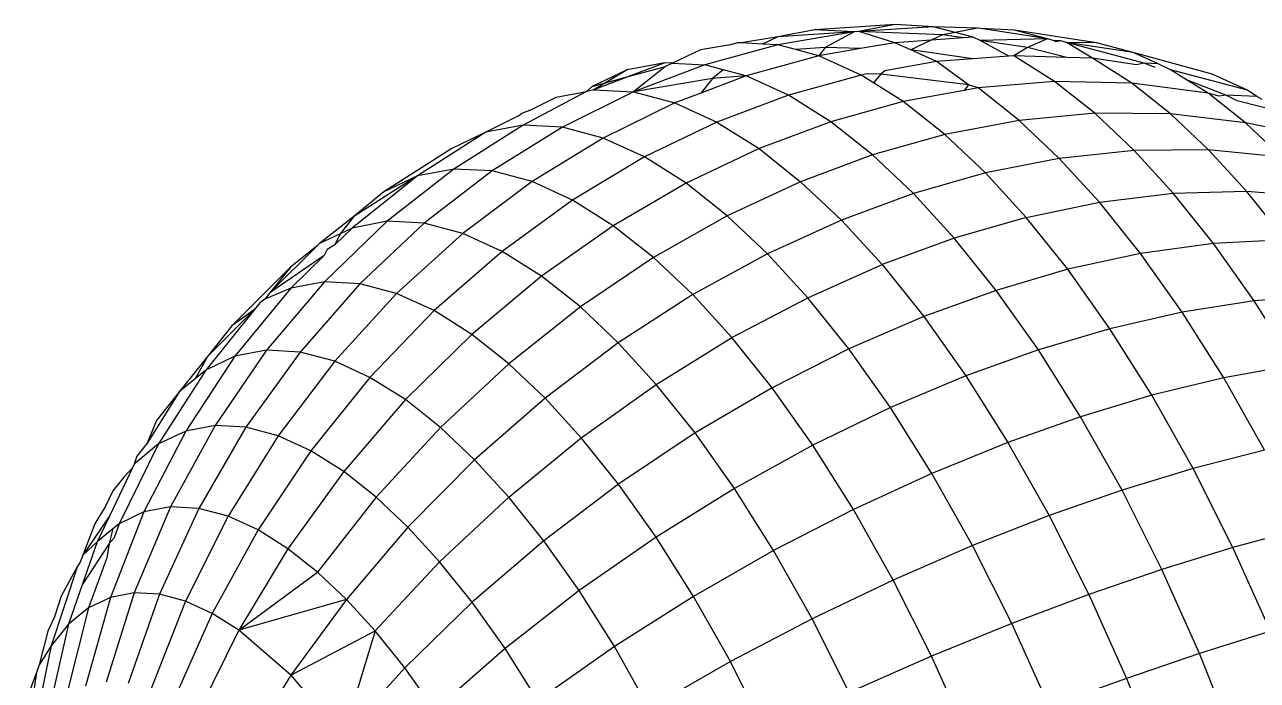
# Model space of a CAD drawing. Header units: millimetres. Extents: x 153 to 4750, y 92 to 3343.
# Drawn here: x 3355.87 to 3365.9, y 2200.91 to 2206.24 of the extents above; entities that cross this region are included whole.
import ezdxf

# ---------------------------------------------------------------- set-up
doc = ezdxf.new("R2010")
doc.units = ezdxf.units.MM

msp = doc.modelspace()

# ---------------------------------------------------------------- linework, layer by layer
for p, q in [((3362.954, 2206.245), (3362.301, 2206.203)), ((3362.954, 2206.245), (3362.658, 2206.189)), ((3363.266, 2206.228), (3362.954, 2206.245)), ((3361.999, 2206.146), (3361.704, 2206.096)), ((3361.999, 2206.146), (3361.875, 2206.087)), ((3362.621, 2206.186), (3361.998, 2206.08)), ((3362.301, 2206.203), (3361.999, 2206.146)), ((3362.621, 2206.186), (3361.999, 2206.146)), ((3362.621, 2206.186), (3362.301, 2206.203)), ((3362.621, 2206.186), (3362.385, 2206.059)), ((3362.658, 2206.189), (3362.621, 2206.186)), ((3363.266, 2206.228), (3362.658, 2206.189)), ((3363.339, 2206.162), (3362.658, 2206.189)), ((3362.952, 2206.098), (3362.658, 2206.189)), ((3363.339, 2206.162), (3363.248, 2206.119)), ((3363.509, 2206.137), (3363.248, 2206.119)), ((3363.442, 2206.181), (3363.266, 2206.228)), ((3363.624, 2206.216), (3363.266, 2206.228)), ((3363.442, 2206.181), (3363.339, 2206.162)), ((3363.509, 2206.137), (3363.339, 2206.162)), ((3363.624, 2206.216), (3363.442, 2206.181)), ((3363.59, 2206.142), (3363.442, 2206.181)), ((3363.59, 2206.142), (3363.509, 2206.137)), ((3363.646, 2206.116), (3363.59, 2206.142)), ((3363.651, 2206.212), (3363.624, 2206.216)), ((3363.926, 2206.2), (3363.651, 2206.212)), ((3364.194, 2206.129), (3363.651, 2206.212)), ((3364.592, 2206.097), (3363.926, 2206.2)), ((3364.194, 2206.129), (3363.926, 2206.2)), ((3361.369, 2206.039), (3361.141, 2205.932)), ((3361.613, 2206.081), (3361.369, 2206.039)), ((3361.998, 2206.08), (3361.405, 2205.918)), ((3361.674, 2206.097), (3361.613, 2206.081)), ((3361.704, 2206.096), (3361.674, 2206.097)), ((3361.875, 2206.087), (3361.704, 2206.096)), ((3361.998, 2206.08), (3361.875, 2206.087)), ((3362.142, 2206.042), (3361.998, 2206.08)), ((3362.385, 2206.059), (3362.142, 2206.042)), ((3362.334, 2205.991), (3362.142, 2206.042)), ((3362.385, 2206.059), (3362.334, 2205.991)), ((3362.671, 2206.05), (3362.334, 2205.991)), ((3362.671, 2206.05), (3362.385, 2206.059)), ((3362.952, 2206.098), (3362.671, 2206.05)), ((3363.248, 2206.119), (3362.952, 2206.098)), ((3363.081, 2206.039), (3362.952, 2206.098)), ((3363.248, 2206.119), (3363.081, 2206.039)), ((3363.587, 2205.967), (3363.081, 2206.039)), ((3363.29, 2205.944), (3363.081, 2206.039)), ((3364.194, 2206.129), (3363.646, 2206.116)), ((3363.879, 2205.988), (3363.646, 2206.116)), ((3364.03, 2206.06), (3363.646, 2206.116)), ((3364.03, 2206.06), (3363.92, 2205.992)), ((3364.194, 2206.129), (3364.03, 2206.06)), ((3364.352, 2205.978), (3364.03, 2206.06)), ((3364.24, 2206.117), (3364.194, 2206.129)), ((3364.265, 2206.105), (3364.24, 2206.117)), ((3364.303, 2206.112), (3364.24, 2206.117)), ((3364.303, 2206.112), (3364.265, 2206.105)), ((3364.348, 2206.1), (3364.303, 2206.112)), ((3364.592, 2206.097), (3364.348, 2206.1)), ((3364.981, 2205.931), (3364.348, 2206.1)), ((3364.559, 2205.971), (3364.348, 2206.1)), ((3364.891, 2206.017), (3364.348, 2206.1)), ((3364.891, 2206.017), (3364.592, 2206.097)), ((3361.08, 2205.935), (3360.773, 2205.877)), ((3361.08, 2205.935), (3360.792, 2205.825)), ((3361.141, 2205.932), (3361.08, 2205.935)), ((3361.141, 2205.932), (3361.086, 2205.905)), ((3361.141, 2205.932), (3361.405, 2205.918)), ((3362.334, 2205.991), (3361.742, 2205.828)), ((3362.676, 2205.835), (3362.334, 2205.991)), ((3363.29, 2205.944), (3362.871, 2205.87)), ((3363.587, 2205.967), (3363.29, 2205.944)), ((3363.551, 2205.755), (3363.29, 2205.944)), ((3363.879, 2205.988), (3363.587, 2205.967)), ((3363.92, 2205.992), (3363.879, 2205.988)), ((3364.252, 2205.783), (3363.92, 2205.992)), ((3364.352, 2205.978), (3363.92, 2205.992)), ((3364.559, 2205.971), (3364.352, 2205.978)), ((3364.879, 2205.769), (3364.559, 2205.971)), ((3364.917, 2205.919), (3364.559, 2205.971)), ((3365.535, 2205.842), (3364.891, 2206.017)), ((3365.094, 2205.925), (3364.891, 2206.017)), ((3360.773, 2205.877), (3360.489, 2205.742)), ((3360.773, 2205.877), (3360.502, 2205.714)), ((3360.792, 2205.825), (3361.086, 2205.905)), ((3361.405, 2205.918), (3360.825, 2205.697)), ((3361.086, 2205.905), (3360.825, 2205.697)), ((3361.554, 2205.878), (3361.405, 2205.918)), ((3361.554, 2205.878), (3361.468, 2205.807)), ((3361.742, 2205.828), (3361.554, 2205.878)), ((3362.676, 2205.835), (3362.085, 2205.672)), ((3362.725, 2205.844), (3362.676, 2205.835)), ((3362.779, 2205.77), (3362.676, 2205.835)), ((3362.837, 2205.842), (3362.725, 2205.844)), ((3362.837, 2205.842), (3362.779, 2205.77)), ((3362.871, 2205.87), (3362.837, 2205.842)), ((3363.551, 2205.755), (3362.837, 2205.842)), ((3364.981, 2205.931), (3364.917, 2205.919)), ((3365.094, 2205.925), (3364.981, 2205.931)), ((3365.069, 2205.897), (3364.981, 2205.931)), ((3365.196, 2205.878), (3365.094, 2205.925)), ((3365.326, 2205.797), (3365.196, 2205.878)), ((3365.822, 2205.711), (3365.196, 2205.878)), ((3365.822, 2205.711), (3365.535, 2205.842)), ((3360.489, 2205.742), (3360.441, 2205.702)), ((3360.489, 2205.742), (3360.792, 2205.825)), ((3360.792, 2205.825), (3360.502, 2205.714)), ((3361.468, 2205.807), (3360.825, 2205.697)), ((3361.742, 2205.828), (3361.373, 2205.688)), ((3361.468, 2205.807), (3361.373, 2205.688)), ((3361.742, 2205.828), (3361.468, 2205.807)), ((3362.085, 2205.672), (3361.742, 2205.828)), ((3363.019, 2205.619), (3362.779, 2205.77)), ((3363.551, 2205.755), (3363.515, 2205.71)), ((3363.629, 2205.731), (3363.515, 2205.71)), ((3363.629, 2205.731), (3363.551, 2205.755)), ((3364.252, 2205.783), (3363.629, 2205.731)), ((3363.963, 2205.466), (3363.629, 2205.731)), ((3364.579, 2205.524), (3364.252, 2205.783)), ((3364.879, 2205.769), (3364.252, 2205.783)), ((3365.196, 2205.519), (3364.879, 2205.769)), ((3365.502, 2205.686), (3364.879, 2205.769)), ((3365.646, 2205.672), (3365.326, 2205.797)), ((3365.502, 2205.686), (3365.326, 2205.797)), ((3360.441, 2205.702), (3359.926, 2205.427)), ((3359.978, 2205.547), (3360.196, 2205.656)), ((3360.196, 2205.656), (3360.441, 2205.702)), ((3360.825, 2205.697), (3360.246, 2205.41)), ((3360.502, 2205.714), (3360.441, 2205.702)), ((3360.502, 2205.714), (3360.825, 2205.697)), ((3360.825, 2205.697), (3361.161, 2205.608)), ((3361.373, 2205.688), (3361.161, 2205.608)), ((3362.085, 2205.672), (3361.503, 2205.452)), ((3362.43, 2205.455), (3362.085, 2205.672)), ((3363.515, 2205.71), (3363.019, 2205.619)), ((3365.805, 2205.446), (3365.502, 2205.686)), ((3365.592, 2205.662), (3365.502, 2205.686)), ((3365.646, 2205.672), (3365.592, 2205.662)), ((3365.898, 2205.659), (3365.646, 2205.672)), ((3365.736, 2205.625), (3365.646, 2205.672)), ((3365.898, 2205.659), (3365.822, 2205.711)), ((3365.941, 2205.636), (3365.898, 2205.659)), ((3359.978, 2205.547), (3359.913, 2205.522)), ((3361.161, 2205.608), (3360.577, 2205.322)), ((3361.161, 2205.608), (3361.503, 2205.452)), ((3363.019, 2205.619), (3362.43, 2205.455)), ((3363.358, 2205.351), (3363.019, 2205.619)), ((3366.111, 2205.529), (3365.736, 2205.625)), ((3359.889, 2205.502), (3359.624, 2205.369)), ((3359.889, 2205.502), (3359.913, 2205.522)), ((3361.503, 2205.452), (3360.915, 2205.168)), ((3361.503, 2205.452), (3361.846, 2205.236)), ((3362.43, 2205.455), (3361.846, 2205.236)), ((3362.77, 2205.185), (3362.43, 2205.455)), ((3363.963, 2205.466), (3363.358, 2205.351)), ((3364.579, 2205.524), (3363.963, 2205.466)), ((3363.963, 2205.466), (3364.29, 2205.157)), ((3365.196, 2205.519), (3364.579, 2205.524)), ((3364.579, 2205.524), (3364.898, 2205.222)), ((3365.805, 2205.446), (3365.196, 2205.519)), ((3365.196, 2205.519), (3365.505, 2205.227)), ((3365.805, 2205.446), (3366.1, 2205.167)), ((3366.356, 2205.335), (3365.805, 2205.446)), ((3359.624, 2205.369), (3359.067, 2205.014)), ((3359.624, 2205.369), (3359.345, 2205.237)), ((3359.926, 2205.427), (3359.362, 2205.07)), ((3359.926, 2205.427), (3359.624, 2205.369)), ((3360.246, 2205.41), (3359.675, 2205.054)), ((3360.246, 2205.41), (3359.926, 2205.427)), ((3360.577, 2205.322), (3360.246, 2205.41)), ((3363.358, 2205.351), (3362.77, 2205.185)), ((3363.358, 2205.351), (3363.689, 2205.038)), ((3359.345, 2205.237), (3358.794, 2204.885)), ((3360.577, 2205.322), (3359.999, 2204.968)), ((3360.915, 2205.168), (3360.577, 2205.322)), ((3361.846, 2205.236), (3361.254, 2204.954)), ((3361.846, 2205.236), (3362.185, 2204.967)), ((3360.915, 2205.168), (3360.329, 2204.817)), ((3361.254, 2204.954), (3360.915, 2205.168)), ((3362.77, 2205.185), (3362.185, 2204.967)), ((3363.102, 2204.871), (3362.77, 2205.185)), ((3364.29, 2205.157), (3363.689, 2205.038)), ((3364.898, 2205.222), (3364.29, 2205.157)), ((3364.617, 2204.8), (3364.29, 2205.157)), ((3365.505, 2205.227), (3364.898, 2205.222)), ((3365.217, 2204.873), (3364.898, 2205.222)), ((3365.813, 2204.889), (3365.505, 2205.227)), ((3366.1, 2205.167), (3365.505, 2205.227)), ((3359.362, 2205.07), (3358.82, 2204.645)), ((3359.362, 2205.07), (3359.067, 2205.014)), ((3359.675, 2205.054), (3359.122, 2204.629)), ((3359.675, 2205.054), (3359.362, 2205.07)), ((3359.999, 2204.968), (3359.675, 2205.054)), ((3363.689, 2205.038), (3363.102, 2204.871)), ((3364.02, 2204.676), (3363.689, 2205.038)), ((3359.067, 2205.014), (3358.534, 2204.59)), ((3359.067, 2205.014), (3358.548, 2204.683)), ((3359.067, 2205.014), (3358.794, 2204.885)), ((3359.999, 2204.968), (3359.435, 2204.546)), ((3360.329, 2204.817), (3359.999, 2204.968)), ((3361.254, 2204.954), (3360.66, 2204.609)), ((3361.588, 2204.689), (3361.254, 2204.954)), ((3362.185, 2204.967), (3361.588, 2204.689)), ((3362.516, 2204.655), (3362.185, 2204.967)), ((3358.794, 2204.885), (3358.548, 2204.683)), ((3363.102, 2204.871), (3362.516, 2204.655)), ((3363.435, 2204.508), (3363.102, 2204.871)), ((3364.617, 2204.8), (3365.217, 2204.873)), ((3365.217, 2204.873), (3365.813, 2204.889)), ((3365.545, 2204.465), (3365.217, 2204.873)), ((3365.813, 2204.889), (3366.395, 2204.845)), ((3366.13, 2204.494), (3365.813, 2204.889)), ((3360.329, 2204.817), (3359.755, 2204.4)), ((3360.66, 2204.609), (3360.329, 2204.817)), ((3364.02, 2204.676), (3364.617, 2204.8)), ((3364.951, 2204.383), (3364.617, 2204.8)), ((3358.548, 2204.683), (3358.27, 2204.465)), ((3358.82, 2204.645), (3358.309, 2204.152)), ((3358.548, 2204.683), (3358.437, 2204.544)), ((3358.82, 2204.645), (3358.534, 2204.59)), ((3359.122, 2204.629), (3358.597, 2204.137)), ((3359.122, 2204.629), (3358.82, 2204.645)), ((3359.435, 2204.546), (3359.122, 2204.629)), ((3361.588, 2204.689), (3360.988, 2204.349)), ((3361.915, 2204.381), (3361.588, 2204.689)), ((3362.516, 2204.655), (3361.915, 2204.381)), ((3362.516, 2204.655), (3362.847, 2204.293)), ((3364.02, 2204.676), (3363.435, 2204.508)), ((3364.359, 2204.254), (3364.02, 2204.676)), ((3358.437, 2204.544), (3358.27, 2204.465)), ((3358.534, 2204.59), (3358.394, 2204.453)), ((3358.437, 2204.544), (3358.394, 2204.453)), ((3358.534, 2204.59), (3358.437, 2204.544)), ((3359.435, 2204.546), (3358.897, 2204.057)), ((3359.755, 2204.4), (3359.435, 2204.546)), ((3360.66, 2204.609), (3360.075, 2204.198)), ((3360.988, 2204.349), (3360.66, 2204.609)), ((3358.248, 2204.443), (3357.866, 2204.062)), ((3358.248, 2204.443), (3358.032, 2204.271)), ((3358.27, 2204.465), (3358.248, 2204.443)), ((3358.394, 2204.453), (3358.333, 2204.414)), ((3363.435, 2204.508), (3362.847, 2204.293)), ((3363.775, 2204.083), (3363.435, 2204.508)), ((3365.545, 2204.465), (3364.951, 2204.383)), ((3366.13, 2204.494), (3365.545, 2204.465)), ((3365.876, 2203.998), (3365.545, 2204.465)), ((3358.306, 2204.366), (3357.866, 2204.062)), ((3358.306, 2204.366), (3358.036, 2204.1)), ((3358.333, 2204.414), (3358.306, 2204.366)), ((3359.755, 2204.4), (3359.202, 2203.918)), ((3360.075, 2204.198), (3359.755, 2204.4)), ((3360.988, 2204.349), (3360.392, 2203.948)), ((3361.307, 2204.048), (3360.988, 2204.349)), ((3361.915, 2204.381), (3361.307, 2204.048)), ((3361.915, 2204.381), (3362.242, 2204.023)), ((3364.951, 2204.383), (3364.359, 2204.254)), ((3365.29, 2203.905), (3364.951, 2204.383)), ((3358.032, 2204.271), (3357.556, 2203.794)), ((3358.032, 2204.271), (3357.866, 2204.062)), ((3362.242, 2204.023), (3362.847, 2204.293)), ((3362.847, 2204.293), (3363.186, 2203.87)), ((3364.359, 2204.254), (3363.775, 2204.083)), ((3364.702, 2203.77), (3364.359, 2204.254)), ((3358.309, 2204.152), (3357.839, 2203.596)), ((3358.309, 2204.152), (3358.036, 2204.1)), ((3358.597, 2204.137), (3358.111, 2203.581)), ((3358.597, 2204.137), (3358.309, 2204.152)), ((3358.897, 2204.057), (3358.597, 2204.137)), ((3360.075, 2204.198), (3359.508, 2203.725)), ((3360.392, 2203.948), (3360.075, 2204.198)), ((3358.036, 2204.1), (3357.581, 2203.547)), ((3358.036, 2204.1), (3357.824, 2204.01)), ((3357.866, 2204.062), (3357.824, 2204.01)), ((3358.897, 2204.057), (3358.393, 2203.506)), ((3359.202, 2203.918), (3358.897, 2204.057)), ((3361.307, 2204.048), (3360.7, 2203.656)), ((3361.307, 2204.048), (3361.626, 2203.698)), ((3363.775, 2204.083), (3363.186, 2203.87)), ((3364.12, 2203.598), (3363.775, 2204.083)), ((3366.45, 2204.043), (3365.876, 2203.998)), ((3357.741, 2203.927), (3357.344, 2203.434)), ((3357.741, 2203.927), (3357.357, 2203.545)), ((3357.741, 2203.927), (3357.556, 2203.794)), ((3357.784, 2203.98), (3357.741, 2203.927)), ((3357.824, 2204.01), (3357.784, 2203.98)), ((3360.392, 2203.948), (3359.81, 2203.486)), ((3360.7, 2203.656), (3360.392, 2203.948)), ((3361.626, 2203.698), (3362.242, 2204.023)), ((3362.576, 2203.606), (3362.242, 2204.023)), ((3365.876, 2203.998), (3365.29, 2203.905)), ((3366.206, 2203.475), (3365.876, 2203.998)), ((3359.202, 2203.918), (3358.68, 2203.375)), ((3359.508, 2203.725), (3359.202, 2203.918)), ((3363.186, 2203.87), (3362.576, 2203.606)), ((3363.186, 2203.87), (3363.529, 2203.387)), ((3365.29, 2203.905), (3364.702, 2203.77)), ((3365.628, 2203.371), (3365.29, 2203.905)), ((3357.556, 2203.794), (3357.357, 2203.545)), ((3359.508, 2203.725), (3358.968, 2203.194)), ((3359.81, 2203.486), (3359.508, 2203.725)), ((3364.702, 2203.77), (3364.12, 2203.598)), ((3365.044, 2203.229), (3364.702, 2203.77)), ((3360.7, 2203.656), (3360.105, 2203.207)), ((3360.7, 2203.656), (3361.009, 2203.318)), ((3361.009, 2203.318), (3361.626, 2203.698)), ((3361.953, 2203.29), (3361.626, 2203.698)), ((3357.357, 2203.545), (3357.13, 2203.259)), ((3357.581, 2203.547), (3357.181, 2202.937)), ((3357.357, 2203.545), (3357.257, 2203.363)), ((3357.581, 2203.547), (3357.344, 2203.434)), ((3357.839, 2203.596), (3357.419, 2202.982)), ((3357.839, 2203.596), (3357.581, 2203.547)), ((3358.111, 2203.581), (3357.671, 2202.969)), ((3358.111, 2203.581), (3357.839, 2203.596)), ((3358.393, 2203.506), (3358.111, 2203.581)), ((3362.576, 2203.606), (3361.953, 2203.29)), ((3362.915, 2203.129), (3362.576, 2203.606)), ((3364.12, 2203.598), (3363.529, 2203.387)), ((3364.463, 2203.054), (3364.12, 2203.598)), ((3357.344, 2203.434), (3356.96, 2202.833)), ((3357.344, 2203.434), (3357.257, 2203.363)), ((3358.393, 2203.506), (3357.933, 2202.9)), ((3358.68, 2203.375), (3358.393, 2203.506)), ((3359.81, 2203.486), (3359.253, 2202.968)), ((3360.105, 2203.207), (3359.81, 2203.486)), ((3366.206, 2203.475), (3365.628, 2203.371)), ((3357.257, 2203.363), (3357.13, 2203.259)), ((3358.68, 2203.375), (3358.2, 2202.778)), ((3358.968, 2203.194), (3358.68, 2203.375)), ((3363.529, 2203.387), (3362.915, 2203.129)), ((3363.529, 2203.387), (3363.871, 2202.845)), ((3365.628, 2203.371), (3365.044, 2203.229)), ((3365.959, 2202.783), (3365.628, 2203.371)), ((3357.13, 2203.259), (3356.868, 2202.84)), ((3357.13, 2203.259), (3356.942, 2203.024)), ((3360.4, 2202.884), (3361.009, 2203.318)), ((3361.326, 2202.923), (3361.009, 2203.318)), ((3361.953, 2203.29), (3361.326, 2202.923)), ((3362.285, 2202.824), (3361.953, 2203.29)), ((3365.044, 2203.229), (3364.463, 2203.054)), ((3365.38, 2202.633), (3365.044, 2203.229)), ((3358.968, 2203.194), (3358.467, 2202.61)), ((3359.253, 2202.968), (3358.968, 2203.194)), ((3360.105, 2203.207), (3359.531, 2202.705)), ((3360.105, 2203.207), (3360.4, 2202.884)), ((3362.915, 2203.129), (3362.285, 2202.824)), ((3363.253, 2202.594), (3362.915, 2203.129)), ((3356.942, 2203.024), (3356.868, 2202.84)), ((3364.463, 2203.054), (3363.871, 2202.845)), ((3364.8, 2202.457), (3364.463, 2203.054)), ((3357.181, 2202.937), (3356.841, 2202.28)), ((3357.181, 2202.937), (3356.96, 2202.833)), ((3357.419, 2202.982), (3357.058, 2202.321)), ((3357.419, 2202.982), (3357.181, 2202.937)), ((3357.671, 2202.969), (3357.288, 2202.309)), ((3357.671, 2202.969), (3357.419, 2202.982)), ((3357.933, 2202.9), (3357.671, 2202.969)), ((3359.253, 2202.968), (3358.731, 2202.4)), ((3359.531, 2202.705), (3359.253, 2202.968)), ((3361.326, 2202.923), (3360.703, 2202.507)), ((3361.646, 2202.472), (3361.326, 2202.923)), ((3356.96, 2202.833), (3356.64, 2202.184)), ((3356.96, 2202.833), (3356.761, 2202.67)), ((3356.868, 2202.84), (3356.783, 2202.735)), ((3357.933, 2202.9), (3357.526, 2202.245)), ((3358.2, 2202.778), (3357.933, 2202.9)), ((3359.809, 2202.401), (3360.4, 2202.884)), ((3360.703, 2202.507), (3360.4, 2202.884)), ((3362.285, 2202.824), (3361.646, 2202.472)), ((3362.615, 2202.301), (3362.285, 2202.824)), ((3363.871, 2202.845), (3363.253, 2202.594)), ((3363.871, 2202.845), (3364.207, 2202.25)), ((3356.783, 2202.735), (3356.761, 2202.67)), ((3358.2, 2202.778), (3357.769, 2202.135)), ((3358.467, 2202.61), (3358.2, 2202.778)), ((3365.959, 2202.783), (3365.38, 2202.633)), ((3356.747, 2202.639), (3356.562, 2202.252)), ((3356.747, 2202.639), (3356.677, 2202.564)), ((3356.761, 2202.67), (3356.747, 2202.639)), ((3359.531, 2202.705), (3358.989, 2202.157)), ((3359.531, 2202.705), (3359.809, 2202.401)), ((3365.38, 2202.633), (3364.8, 2202.457)), ((3365.703, 2201.991), (3365.38, 2202.633)), ((3356.677, 2202.564), (3356.587, 2202.452)), ((3358.467, 2202.61), (3358.012, 2201.981)), ((3358.731, 2202.4), (3358.467, 2202.61)), ((3363.253, 2202.594), (3362.615, 2202.301)), ((3363.584, 2202.006), (3363.253, 2202.594)), ((3356.587, 2202.452), (3356.528, 2202.326)), ((3360.703, 2202.507), (3360.094, 2202.046)), ((3361.009, 2202.076), (3360.703, 2202.507)), ((3361.646, 2202.472), (3361.009, 2202.076)), ((3361.965, 2201.967), (3361.646, 2202.472)), ((3364.8, 2202.457), (3364.207, 2202.25)), ((3365.125, 2201.811), (3364.8, 2202.457)), ((3356.528, 2202.326), (3356.44, 2202.184)), ((3357.058, 2202.321), (3356.761, 2201.621)), ((3357.058, 2202.321), (3356.841, 2202.28)), ((3357.288, 2202.309), (3357.058, 2202.321)), ((3358.731, 2202.4), (3358.253, 2201.791)), ((3358.989, 2202.157), (3358.731, 2202.4)), ((3359.247, 2201.875), (3359.809, 2202.401)), ((3360.094, 2202.046), (3359.809, 2202.401)), ((3356.562, 2202.252), (3356.342, 2201.928)), ((3356.562, 2202.252), (3356.459, 2202.036)), ((3356.841, 2202.28), (3356.568, 2201.584)), ((3356.841, 2202.28), (3356.64, 2202.184)), ((3357.288, 2202.309), (3356.966, 2201.61)), ((3357.526, 2202.245), (3357.179, 2201.554)), ((3357.526, 2202.245), (3357.288, 2202.309)), ((3357.769, 2202.135), (3357.526, 2202.245)), ((3362.615, 2202.301), (3361.965, 2201.967)), ((3362.939, 2201.726), (3362.615, 2202.301)), ((3364.207, 2202.25), (3363.584, 2202.006)), ((3364.207, 2202.25), (3364.531, 2201.607)), ((3356.44, 2202.184), (3356.342, 2201.928)), ((3356.588, 2202.142), (3356.459, 2202.036)), ((3356.588, 2202.142), (3356.557, 2202.022)), ((3356.64, 2202.184), (3356.588, 2202.142)), ((3356.64, 2202.184), (3356.598, 2202.07)), ((3357.769, 2202.135), (3357.395, 2201.455)), ((3358.012, 2201.981), (3357.769, 2202.135)), ((3358.989, 2202.157), (3358.488, 2201.569)), ((3358.989, 2202.157), (3359.247, 2201.875)), ((3366.279, 2202.148), (3365.703, 2201.991)), ((3356.459, 2202.036), (3356.338, 2201.688)), ((3356.557, 2202.022), (3356.338, 2201.688)), ((3356.459, 2202.036), (3356.342, 2201.928)), ((3356.557, 2202.022), (3356.538, 2201.906)), ((3356.598, 2202.07), (3356.557, 2202.022)), ((3360.094, 2202.046), (3359.511, 2201.545)), ((3360.383, 2201.64), (3360.094, 2202.046)), ((3361.009, 2202.076), (3360.383, 2201.64)), ((3361.314, 2201.593), (3361.009, 2202.076)), ((3356.342, 2201.928), (3356.321, 2201.872)), ((3358.012, 2201.981), (3357.612, 2201.318)), ((3358.253, 2201.791), (3358.012, 2201.981)), ((3361.965, 2201.967), (3361.314, 2201.593)), ((3362.279, 2201.411), (3361.965, 2201.967)), ((3363.584, 2202.006), (3362.939, 2201.726)), ((3363.904, 2201.372), (3363.584, 2202.006)), ((3365.703, 2201.991), (3365.125, 2201.811)), ((3366.009, 2201.309), (3365.703, 2201.991)), ((3356.3, 2201.838), (3356.086, 2201.191)), ((3356.3, 2201.838), (3356.166, 2201.594)), ((3356.321, 2201.872), (3356.3, 2201.838)), ((3356.538, 2201.906), (3356.389, 2201.499)), ((3358.723, 2201.312), (3359.247, 2201.875)), ((3359.511, 2201.545), (3359.247, 2201.875)), ((3357.612, 2201.318), (3358.253, 2201.791)), ((3358.488, 2201.569), (3358.253, 2201.791)), ((3362.939, 2201.726), (3362.279, 2201.411)), ((3363.251, 2201.106), (3362.939, 2201.726)), ((3365.125, 2201.811), (3364.531, 2201.607)), ((3365.432, 2201.127), (3365.125, 2201.811)), ((3356.338, 2201.688), (3356.227, 2201.367)), ((3356.761, 2201.621), (3356.534, 2200.894)), ((3356.761, 2201.621), (3356.568, 2201.584)), ((3356.966, 2201.61), (3356.761, 2201.621)), ((3360.383, 2201.64), (3359.779, 2201.168)), ((3360.67, 2201.185), (3360.383, 2201.64)), ((3356.166, 2201.594), (3356.112, 2201.426)), ((3356.568, 2201.584), (3356.365, 2200.862)), ((3356.568, 2201.584), (3356.389, 2201.499)), ((3356.966, 2201.61), (3356.711, 2200.885)), ((3357.179, 2201.554), (3356.896, 2200.836)), ((3357.179, 2201.554), (3356.966, 2201.61)), ((3357.395, 2201.455), (3357.179, 2201.554)), ((3358.488, 2201.569), (3357.612, 2201.318)), ((3358.488, 2201.569), (3358.036, 2200.951)), ((3358.488, 2201.569), (3358.723, 2201.312)), ((3359.511, 2201.545), (3358.964, 2201.012)), ((3359.779, 2201.168), (3359.511, 2201.545)), ((3361.314, 2201.593), (3360.67, 2201.185)), ((3361.613, 2201.062), (3361.314, 2201.593)), ((3364.531, 2201.607), (3363.904, 2201.372)), ((3364.531, 2201.607), (3364.836, 2200.926)), ((3356.112, 2201.426), (3356.058, 2201.31)), ((3356.389, 2201.499), (3356.21, 2200.789)), ((3356.389, 2201.499), (3356.227, 2201.367)), ((3357.395, 2201.455), (3357.084, 2200.75)), ((3357.612, 2201.318), (3357.395, 2201.455)), ((3356.227, 2201.367), (3356.07, 2200.674)), ((3356.227, 2201.367), (3356.086, 2201.191)), ((3357.612, 2201.318), (3357.272, 2200.632)), ((3358.036, 2200.951), (3357.612, 2201.318)), ((3362.279, 2201.411), (3361.613, 2201.062)), ((3362.581, 2200.811), (3362.279, 2201.411)), ((3363.904, 2201.372), (3363.251, 2201.106)), ((3364.206, 2200.699), (3363.904, 2201.372)), ((3356.058, 2201.31), (3355.987, 2201.035)), ((3358.036, 2200.951), (3358.723, 2201.312)), ((3358.723, 2201.312), (3358.46, 2200.454)), ((3358.964, 2201.012), (3358.723, 2201.312)), ((3366.009, 2201.309), (3365.432, 2201.127)), ((3356.086, 2201.191), (3355.987, 2201.035)), ((3356.086, 2201.191), (3356.012, 2200.834)), ((3359.779, 2201.168), (3359.207, 2200.668)), ((3360.046, 2200.746), (3359.779, 2201.168)), ((3360.67, 2201.185), (3360.046, 2200.746)), ((3360.952, 2200.684), (3360.67, 2201.185)), ((3365.432, 2201.127), (3364.836, 2200.926)), ((3365.716, 2200.413), (3365.432, 2201.127)), ((3355.987, 2201.035), (3355.967, 2200.973)), ((3361.613, 2201.062), (3360.952, 2200.684)), ((3361.902, 2200.489), (3361.613, 2201.062)), ((3363.251, 2201.106), (3362.581, 2200.811)), ((3363.547, 2200.448), (3363.251, 2201.106)), ((3355.967, 2200.973), (3355.87, 2200.72)), ((3355.967, 2200.973), (3355.918, 2200.646)), ((3358.036, 2200.951), (3357.64, 2200.312)), ((3358.036, 2200.951), (3358.46, 2200.454)), ((3358.46, 2200.454), (3358.964, 2201.012)), ((3359.207, 2200.668), (3358.964, 2201.012)), ((3364.836, 2200.926), (3364.206, 2200.699)), ((3364.836, 2200.926), (3365.119, 2200.215))]:
    msp.add_line(p, q)

doc.saveas('drawing.dxf')
